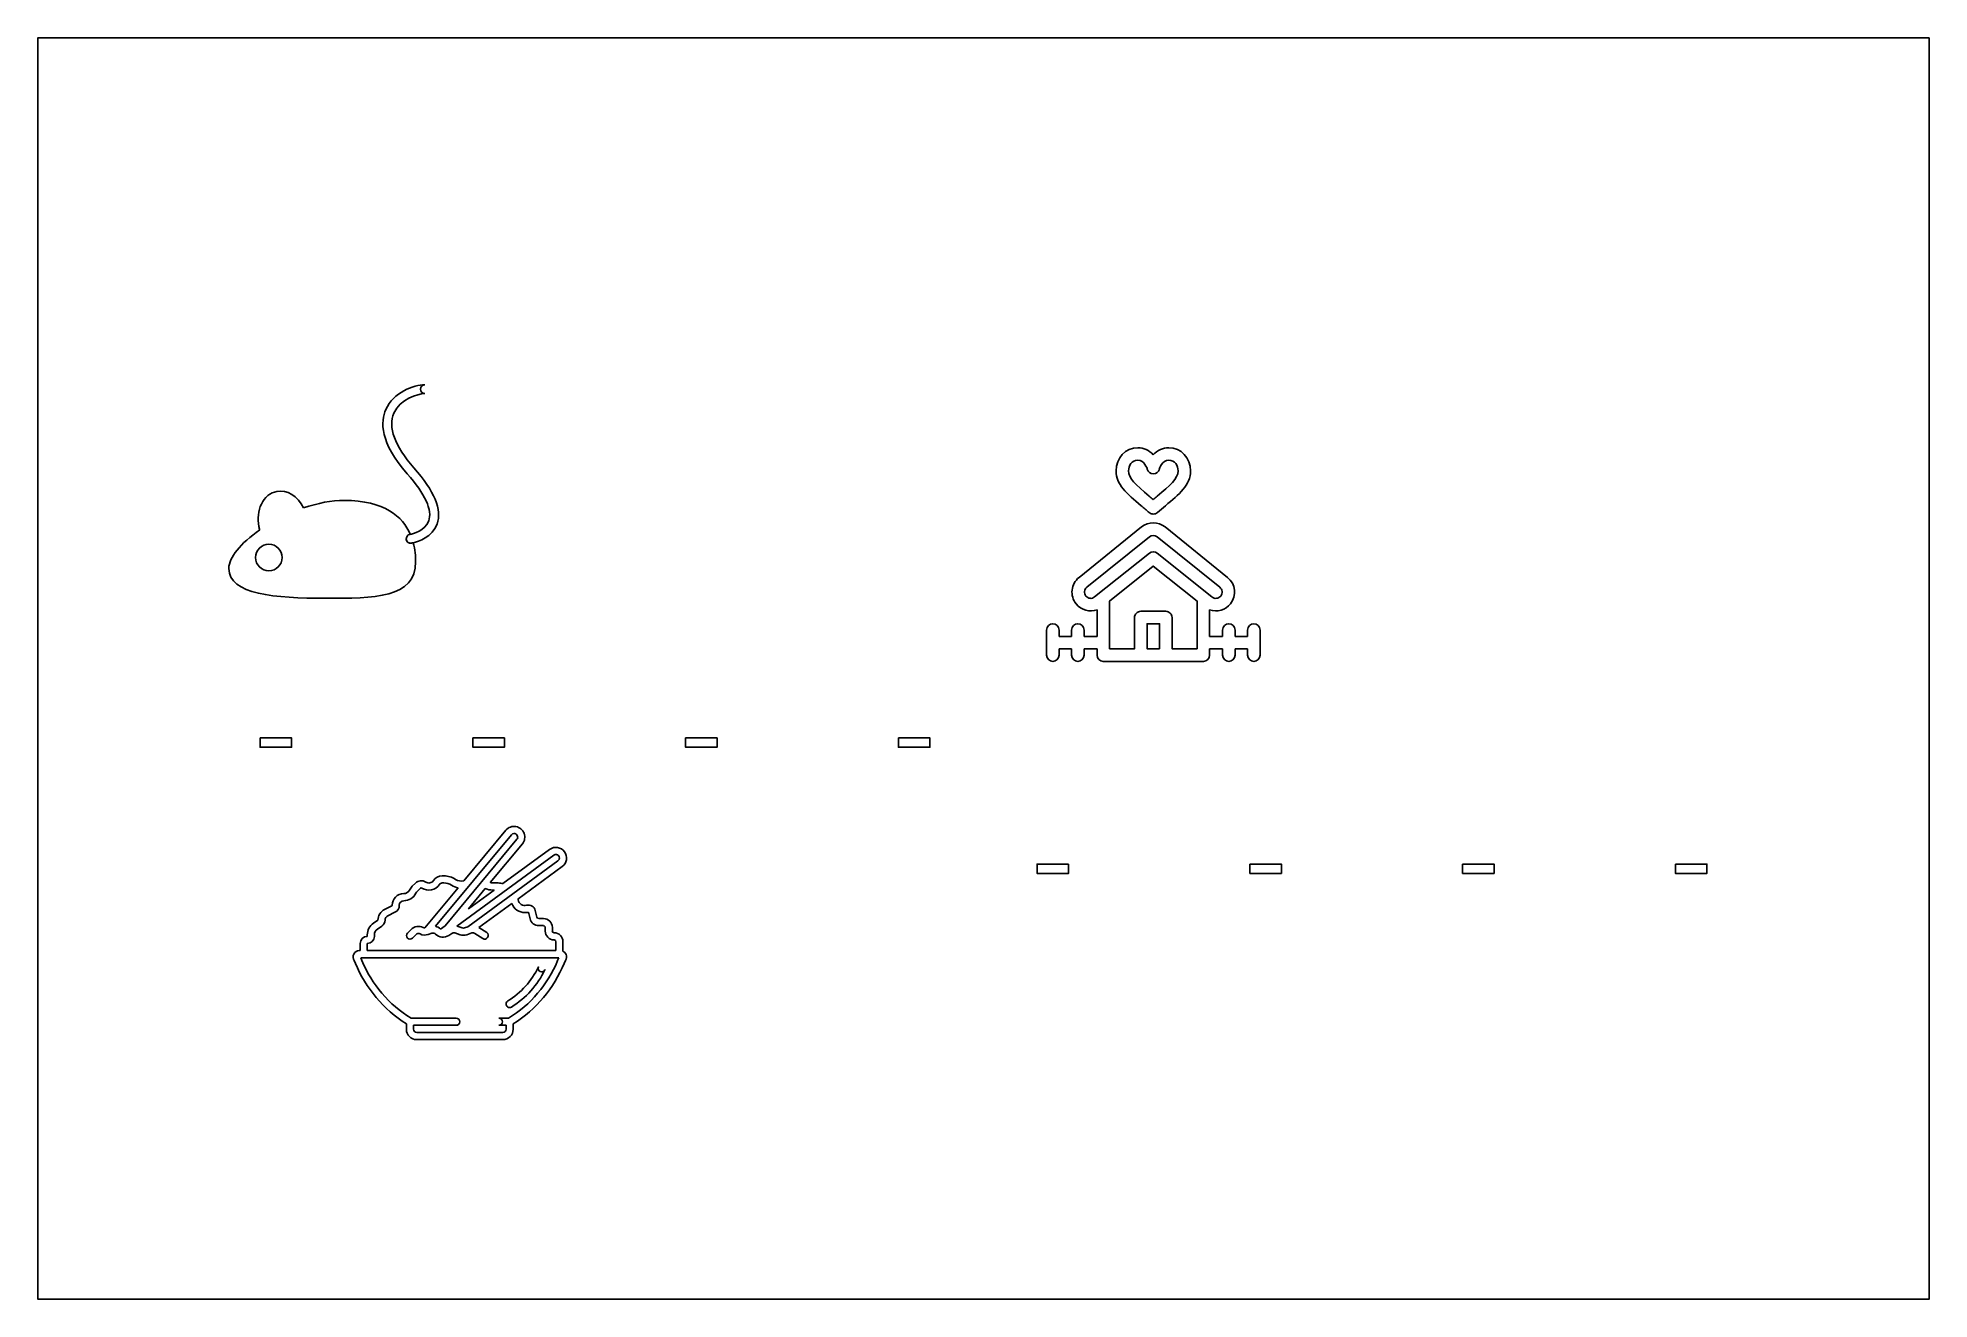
# Model space of a CAD drawing. Header units: millimetres. Extents: x 0 to 600, y 0 to 400.
import ezdxf

# ---------------------------------------------------------------- set-up
doc = ezdxf.new("R2010")
doc.units = ezdxf.units.MM
doc.layers.get('0').update_dxf_attribs({"linetype": 'CONTINUOUS'})

msp = doc.modelspace()

# ---------------------------------------------------------------- linework, layer by layer
for p, q in [((119.33, 263.62), (119.33, 263.62)), ((355.14, 254.64), (355.14, 254.64)), ((330.31, 228.88), (350.14, 244.88)), ((357.58, 244.88), (377.43, 228.87)), ((336.01, 210.2), (336.01, 218.61)), ((371.73, 218.62), (371.73, 210.2)), ((320, 204.25), (320, 212.19)), ((323.97, 212.19), (323.97, 210.2)), ((323.97, 210.2), (327.94, 210.2)), ((327.94, 210.2), (327.94, 212.19)), ((331.91, 212.19), (331.91, 210.2)), ((331.91, 210.2), (336.01, 210.2)), ((371.73, 210.2), (375.83, 210.2)), ((375.83, 210.2), (375.83, 212.19)), ((379.8, 212.19), (379.8, 210.2)), ((379.8, 210.2), (383.76, 210.2)), ((383.76, 210.2), (383.76, 212.19)), ((387.73, 212.19), (387.73, 204.25)), ((327.94, 206.24), (323.97, 206.24)), ((323.97, 206.24), (323.97, 204.25)), ((327.94, 204.25), (327.94, 206.24)), ((336.01, 206.24), (331.91, 206.24)), ((331.91, 206.24), (331.91, 204.25)), ((336.01, 204.25), (336.01, 206.24)), ((375.83, 206.24), (371.73, 206.24)), ((371.73, 206.24), (371.73, 204.25)), ((375.83, 204.25), (375.83, 206.24)), ((383.76, 206.24), (379.8, 206.24)), ((379.8, 206.24), (379.8, 204.25)), ((383.76, 204.25), (383.76, 206.24)), ((369.74, 202.27), (337.99, 202.27)), ((126.16, 118.26), (150.25, 147.28)), ((151.97, 145.84), (129.19, 118.38)), ((148.51, 148.72), (135.19, 132.68)), ((143.49, 132.09), (153.71, 144.4)), ((132.89, 118.3), (163.69, 140.81)), ((165.01, 138.99), (136.44, 118.09)), ((162.35, 142.62), (147.51, 131.78)), ((128.79, 134.25), (128.3, 134.25)), ((152.29, 126.89), (166.35, 137.17)), ((119.79, 131.93), (118.78, 130.92)), ((120.37, 129.32), (121.39, 130.34)), ((133.31, 130.41), (122.8, 117.74)), ((128.3, 131.99), (128.79, 131.99)), ((146.05, 131.99), (144.26, 131.99)), ((152.35, 126.65), (152.29, 126.89)), ((107.89, 120.17), (106.53, 119.26)), ((112.28, 124.73), (109.99, 123.58)), ((111.01, 121.57), (113.28, 122.7)), ((139.95, 117.86), (150.35, 125.46)), ((155.62, 122.72), (156.16, 120.6)), ((158.35, 121.14), (157.81, 123.26)), ((160.4, 120.7), (158.89, 120.7)), ((104.51, 115.5), (104.51, 115.06)), ((106.77, 115.06), (106.77, 115.5)), ((107.78, 117.38), (109.15, 118.3)), ((118.39, 117.21), (117.26, 116.09)), ((118.86, 114.49), (119.99, 115.62)), ((123.81, 115.64), (125.02, 116.04)), ((129.19, 118.38), (127.77, 117.35)), ((130.36, 115.36), (131.33, 116)), ((132.28, 116.13), (133.93, 115.58)), ((134.65, 117.72), (133, 118.27)), ((136.44, 118.09), (135.34, 117.72)), ((136.05, 115.58), (137.71, 116.13)), ((138.66, 116), (141.14, 114.35)), ((142.39, 116.23), (139.95, 117.86)), ((158.89, 118.45), (160.4, 118.45)), ((160.96, 117.88), (160.96, 116.75)), ((163.22, 116.75), (163.22, 117.88)), ((102.26, 110.54), (101.99, 110.54)), ((102.26, 112.8), (102.26, 110.54)), ((102.83, 107.35), (102.45, 108.29)), ((102.45, 108.29), (165.28, 108.29)), ((104.51, 110.54), (104.51, 112.8)), ((164.35, 110.54), (104.51, 110.54)), ((164.35, 113.37), (164.35, 110.54)), ((165.28, 108.29), (164.9, 107.35)), ((166.6, 110.33), (166.6, 113.37)), ((100.38, 107.39), (100.74, 106.5)), ((166.99, 106.49), (167.35, 107.39)), ((116.93, 87.33), (116.93, 85.58)), ((132.74, 89.09), (118.4, 89.09)), ((119.19, 85.58), (119.19, 86.84)), ((119.19, 86.84), (132.74, 86.84)), ((147.54, 84.58), (120.19, 84.58)), ((149.33, 89.09), (146.28, 89.09)), ((146.28, 86.84), (148.54, 86.84)), ((148.54, 86.84), (148.54, 85.58)), ((150.8, 85.58), (150.8, 87.33)), ((120.19, 82.32), (147.54, 82.32))]:
    msp.add_line(p, q)
for points in [[(600, 400), (0, 400), (0, 0), (600, 0)], [(355.85, 206.24), (355.85, 214.17), (351.88, 214.17), (351.88, 206.24)], [(70.5, 178), (80.5, 178), (80.5, 175), (70.5, 175)], [(138, 178), (148, 178), (148, 175), (138, 175)], [(205.5, 178), (215.5, 178), (215.5, 175), (205.5, 175)], [(273, 178), (283, 178), (283, 175), (273, 175)], [(327, 138), (327, 135), (317, 135), (317, 138)], [(384.5, 138), (394.5, 138), (394.5, 135), (384.5, 135)], [(452, 138), (462, 138), (462, 135), (452, 135)], [(519.5, 138), (529.5, 138), (529.5, 135), (519.5, 135)]]:
    msp.add_lwpolyline(points, close=True)
for points in [[(355.11, 236.57), (372.47, 222.68, 0.414754), (375.26, 222.99, 0.415473), (374.95, 225.78), (355.1, 241.79, 0.352307), (352.63, 241.78), (332.79, 225.78, 0.416324), (332.47, 222.99, 0.415048), (335.26, 222.68), (352.63, 236.57, -0.350665), (355.11, 236.57)], [(367.76, 206.24), (367.76, 221.37), (353.87, 232.48), (339.98, 221.37), (339.98, 206.24), (347.91, 206.24), (347.91, 216.16, -0.414214), (349.9, 218.14), (357.84, 218.14, -0.414214), (359.82, 216.16), (359.82, 206.24)], [(144.26, 129.73), (144.72, 129.73), (136.64, 123.83), (141.95, 130.23, 0.105971)], [(150.24, 92.64, -0.132452), (149.68, 92.48, -0.753348), (149.07, 94.57), (149.08, 94.57, 0.145278), (158.79, 105.34, 1), (160.87, 104.46, -0.145162)]]:
    msp.add_lwpolyline(points, format="xyb", close=True)
at = {"extrusion": (0, 0, -1)}
for centre, radius, start, end in [((-122.76, 288.59), 1.41, -90, 90), ((-353.87, 263.71), 1.98, 270.01821, 345.32429), ((-353.87, 263.71), 1.98, 194.67569, 269.9819), ((-77.42, -71.78), 426.93, 130.13073, 130.35476), ((-118.28, 241.14), 1.41, -98.91268, 81.08732), ((-118.28, 241.14), 1.41, -89.89683, 81.02442), ((-117.54, 245.52), 3.03, 257.91659, 260.08561), ((-118.27, 241.22), 1.49, 261.43083, 269.94131), ((-116.97, 248.72), 9.1, 256.39941, 260.31825), ((-116.97, 248.72), 9.1, 256.41034, 260.33354), ((-334.01, 224.23), 5.95, -38.71407, 51.41672), ((-373.72, 224.21), 5.94, 218.56823, 289.58206), ((-321.98, 212.19), 1.98, 0, 180), ((-329.92, 212.19), 1.98, 0, 180), ((-377.81, 212.19), 1.98, 0, 180), ((-385.75, 212.19), 1.98, 0, 90), ((-385.75, 212.19), 1.98, 90, 180), ((-321.98, 204.25), 1.98, -180, 0), ((-329.92, 204.25), 1.98, -180, 0), ((-337.99, 204.25), 1.98, -90, 0), ((-369.74, 204.25), 1.98, 180, 270), ((-377.81, 204.25), 1.98, -180, 0), ((-385.75, 204.25), 1.98, -180, 0), ((-151.11, 146.56), 3.38, 39.63745, 99.71536), ((-151.11, 146.58), 1.11, 39.35223, 84.74589), ((-151.1, 146.56), 1.13, 85.07602, 219.55544), ((-151.11, 146.56), 3.38, 99.7205, 219.86756), ((-164.35, 139.91), 3.37, 53.60349, 143.94714), ((-164.34, 139.93), 1.09, 53.1585, 98.84255), ((-164.35, 139.91), 1.11, 98.36838, 143.82819), ((-164.34, 139.9), 1.13, 180.39726, 233.83821), ((-164.33, 139.88), 1.15, 143.29837, 179.34517), ((-164.36, 139.89), 3.37, 143.6181, 233.93884), ((-121.65, 129.98), 2.7, 46.45009, 121.40893), ((-124.04, 133.72), 1.75, 214.0354, 304.27889), ((-128.29, 130.89), 3.36, 33.51288, 90.17517), ((-128.78, 127.49), 6.76, 90.05112, 123.50931), ((-134.36, 135.91), 3.34, 255.49993, 303.55021), ((-144.3, 135.4), 3.41, 270.61648, 283.65541), ((-116.07, 130.7), 2.09, 207.0021, 269.61972), ((-116.06, 130.71), 4.36, 207.16808, 269.69917), ((-122.11, 127.63), 4.69, 26.89623, 44.58387), ((-122.14, 127.61), 2.46, 26.79322, 44.06501), ((-121.65, 130.02), 0.411, 51.06854, 116.73209), ((-124.05, 133.7), 3.99, 213.56935, 303.74707), ((-128.3, 130.88), 1.11, 33.55385, 90.22173), ((-128.78, 127.49), 4.5, 90.0597, 123.46732), ((-134.36, 135.92), 5.6, 280.73941, 303.55054), ((-145.94, 126.15), 5.84, 91.00994, 105.59447), ((-154.53, 127.07), 2.23, 255.79218, 348.91445), ((-111.73, 120.16), 3.84, 0.18393, 63.1003), ((-107.88, 120.19), 2.27, 180.09, 236.04368), ((-111.74, 120.17), 1.58, 0.69911, 62.72475), ((-112.19, 124.94), 0.23, 179.6249, 244.93722), ((-112.18, 124.94), 2.5, 180.11063, 243.68271), ((-154.54, 127.09), 4.5, 270.05571, 338.87165), ((-154.51, 127.41), 4.82, 256.74571, 269.74787), ((-155.62, 122.72), 2.27, 76.11478, 120.95066), ((-158.88, 121.25), 2.8, 269.79395, 346.63814), ((-155.65, 122.75), 2.23, 120.81455, 166.67722), ((-158.89, 121.26), 0.555, 269.94447, 347.64735), ((-109.03, 115.5), 4.51, -0.02882, 56.38756), ((-109.03, 115.5), 2.26, 0.00525, 56.45417), ((-118.06, 115.29), 1.13, -44.99817, 44.75073), ((-118.06, 115.29), 1.13, 225.24919, 314.99824), ((-120.76, 114.85), 3.35, 44.95623, 116.5932), ((-120.76, 114.84), 1.09, 45.01284, 116.74799), ((-122.75, 118.79), 3.32, 251.38517, 296.75107), ((-122.71, 118.81), 1.07, 265.13756, 295.1768), ((-125.37, 115.01), 1.08, 71.28928, 135.25245), ((-125.36, 115.01), 3.34, 103.84304, 135.06705), ((-131.94, 115.09), 1.09, 56.35159, 108.39206), ((-134.99, 118.77), 3.36, 251.64076, 288.35924), ((-134.99, 118.75), 1.09, 251.49509, 288.50491), ((-138.05, 115.08), 1.1, 71.87586, 123.38045), ((-141.76, 115.3), 1.13, 124.45805, 302.92402), ((-160.39, 117.88), 0.565, 90.06686, 179.93293), ((-163.78, 116.75), 0.565, 270.06686, 359.93293), ((-101.99, 108.55), 1.99, -36.01612, 89.98225), ((-163.78, 113.36), 0.565, 90.08024, 179.91976), ((-165.77, 108.54), 1.97, 114.98948, 155.95239), ((-165.74, 108.55), 1.99, 156.62624, 216.03195), ((-138.65, 122.1), 40.99, 301.9914, 337.62994), ((-138.61, 122.09), 38.69, 301.49299, 337.61204), ((-129.07, 122.13), 38.75, 202.42284, 238.48094), ((-129.08, 122.1), 40.99, 202.37709, 238.00658), ((-120.19, 85.58), 1, 270.0832, 359.94717), ((-146.28, 87.97), 1.13, 90, 270), ((-147.54, 85.58), 1, 180.05286, 269.94714)]:
    msp.add_arc(centre, radius, start, end, dxfattribs=at)
for points in [[(122.76, 290), (119.2, 290), (112.81, 287.51), (110.4, 282.16)], [(110.4, 282.16), (108.67, 278.32), (108.45, 271.66), (117.22, 261.74)], [(112.97, 281.01), (114.91, 285.31), (120.39, 287.18), (122.76, 287.18)], [(119.33, 263.62), (113.18, 270.57), (110.98, 276.58), (112.97, 281.01)], [(348.94, 270), (345.07, 270), (342.04, 266.78), (342.04, 262.67)], [(353.87, 267.73), (352.55, 269.22), (350.86, 270), (348.94, 270)], [(358.79, 270), (356.87, 270), (355.19, 269.22), (353.87, 267.73)], [(365.7, 262.67), (365.7, 266.78), (362.66, 270), (358.79, 270)], [(346.01, 262.67), (346.01, 264.34), (347.02, 266.03), (348.94, 266.03)], [(348.94, 266.03), (351.07, 266.03), (351.9, 263.4), (351.96, 263.21)], [(355.78, 263.21), (355.83, 263.4), (356.66, 266.03), (358.79, 266.03)], [(358.79, 266.03), (360.72, 266.03), (361.73, 264.34), (361.73, 262.67)], [(117.22, 261.74), (122.87, 255.36), (125.22, 250.19), (124, 246.78)], [(126.65, 245.82), (128.27, 250.31), (125.81, 256.3), (119.33, 263.62)], [(342.04, 262.67), (342.04, 258.36), (345.39, 255.53), (350.03, 251.61)], [(352.59, 254.64), (348.14, 258.4), (346.01, 260.31), (346.01, 262.67)], [(361.73, 262.67), (361.73, 260.21), (359.23, 258.09), (355.14, 254.64)], [(357.7, 251.61), (362.01, 255.24), (365.7, 258.2), (365.7, 262.67)], [(70.92, 252.12), (69.93, 250.05), (69.66, 247.53), (70.15, 245.01)], [(75.8, 256.17), (73.71, 255.77), (71.97, 254.33), (70.92, 252.12)], [(84.26, 250.92), (82.5, 254.65), (79.11, 256.82), (75.8, 256.17)], [(97.19, 253.31), (93.26, 253.31), (88.82, 252.49), (84.26, 250.92)], [(118.17, 242.56), (115.72, 248.16), (109.99, 253.31), (97.19, 253.31)], [(355.14, 254.64), (354.72, 254.29), (354.3, 253.93), (353.87, 253.56)], [(124, 246.78), (122.87, 243.63), (118.88, 242.7), (118.17, 242.56)], [(350.03, 251.61), (350.84, 250.93), (351.68, 250.22), (352.57, 249.45)], [(350.14, 244.88), (352.34, 246.63), (355.4, 246.63), (357.58, 244.88)], [(352.57, 249.45), (352.94, 249.13), (353.4, 248.97), (353.87, 248.97)], [(353.87, 248.97), (354.33, 248.97), (354.79, 249.13), (355.17, 249.45)], [(355.17, 249.45), (356.05, 250.22), (356.89, 250.93), (357.7, 251.61)], [(70.4, 243.94), (64.25, 239.68), (60.6, 235.17), (60.6, 231.76)], [(70.15, 245.01), (70.22, 244.65), (70.3, 244.29), (70.4, 243.94)], [(118.06, 242.54), (118.07, 242.54), (118.11, 242.55), (118.17, 242.56)], [(119.11, 239.87), (120.73, 240.26), (125.15, 241.66), (126.65, 245.82)], [(69.07, 235.19), (69.07, 237.53), (70.96, 239.42), (73.3, 239.42)], [(73.3, 239.42), (70.96, 239.42), (69.07, 237.53), (69.07, 235.19)], [(73.3, 230.96), (70.96, 230.96), (69.07, 232.86), (69.07, 235.19)], [(69.07, 235.19), (69.07, 232.86), (70.96, 230.96), (73.3, 230.96)], [(73.3, 239.42), (75.63, 239.42), (77.53, 237.53), (77.53, 235.19)], [(77.53, 235.19), (77.53, 237.53), (75.63, 239.42), (73.3, 239.42)], [(77.53, 235.19), (77.53, 232.86), (75.63, 230.96), (73.3, 230.96)], [(73.3, 230.96), (75.63, 230.96), (77.53, 232.86), (77.53, 235.19)], [(119.86, 233.82), (119.86, 235.62), (119.68, 237.73), (119.11, 239.87)], [(60.6, 231.76), (60.6, 223.42), (75.34, 222.27), (91.26, 222.27)], [(91.26, 222.27), (106.61, 222.27), (119.86, 222.27), (119.86, 233.82)], [(377.43, 228.87), (379.99, 226.83), (380.42, 223.08), (378.36, 220.51)], [(336.01, 218.61), (333.75, 217.81), (331.04, 218.42), (329.37, 220.51)], [(116.09, 128.61), (114.06, 128.6), (112.42, 126.96), (112.42, 124.94)], [(114.67, 124.94), (114.68, 125.72), (115.31, 126.35), (116.09, 126.35)], [(163.22, 117.88), (163.22, 119.44), (161.95, 120.7), (160.4, 120.7)], [(104.51, 115.06), (103.27, 115.06), (102.26, 114.05), (102.26, 112.8)], [(104.51, 112.8), (105.76, 112.8), (106.77, 113.81), (106.77, 115.06)], [(126.14, 115.78), (127.27, 114.65), (129.03, 114.48), (130.36, 115.36)], [(127.77, 117.35), (127.76, 117.36), (127.74, 117.36), (127.73, 117.37)], [(133, 118.27), (132.96, 118.28), (132.93, 118.29), (132.89, 118.3)], [(160.96, 116.75), (160.96, 115.19), (162.22, 113.93), (163.78, 113.93)], [(166.6, 113.37), (166.6, 114.92), (165.34, 116.19), (163.78, 116.19)], [(116.93, 85.58), (116.94, 83.78), (118.39, 82.32), (120.19, 82.32)], [(133.87, 87.97), (133.87, 88.59), (133.36, 89.09), (132.74, 89.09)], [(132.74, 86.84), (133.36, 86.84), (133.87, 87.34), (133.87, 87.97)], [(147.54, 82.32), (149.34, 82.32), (150.8, 83.78), (150.8, 85.58)]]:
    msp.add_open_spline(points, degree=3)

doc.saveas('drawing.dxf')
